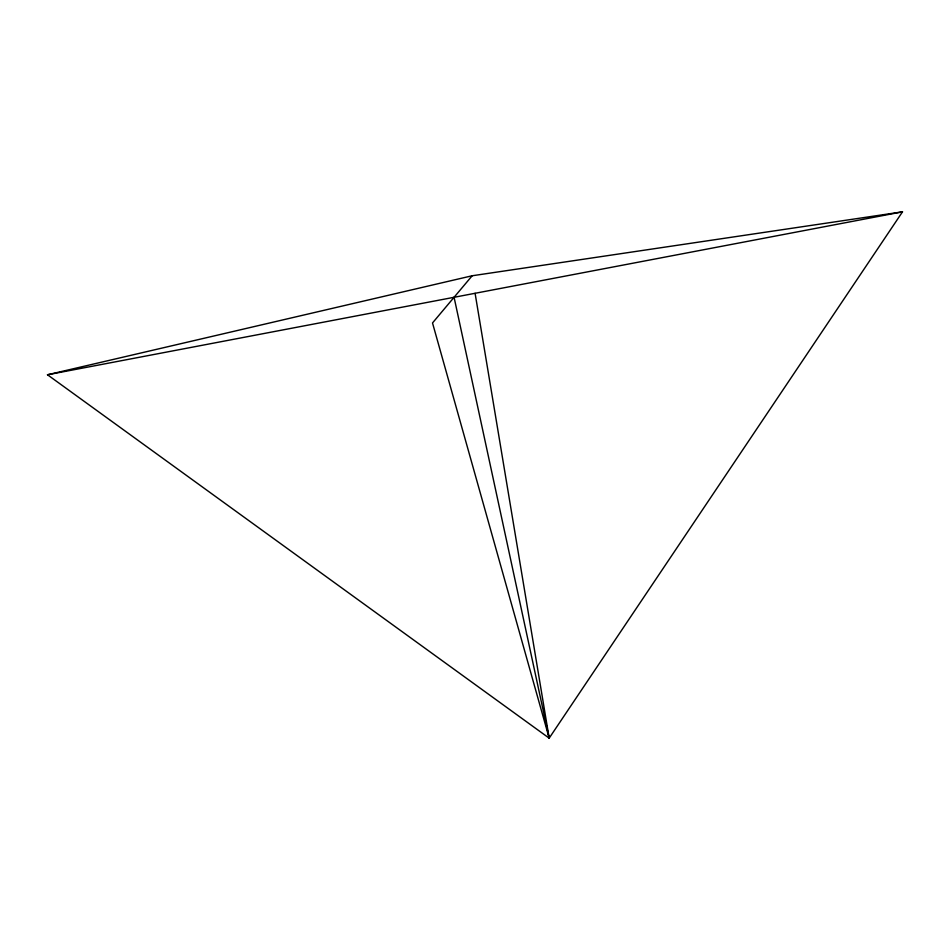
<?xml version="1.0" encoding="UTF-8"?>
<svg xmlns="http://www.w3.org/2000/svg" width="950" height="950" viewBox="0 0 950 950"><rect width="100%" height="100%" fill="white"/><g stroke="black" fill="none" stroke-linecap="round" stroke-linejoin="round"><path stroke-width="1.43" d="M472.174 275.761L432.511 322.952L549.183 738.162L902.5 211.838L472.174 275.761L47.5 374.775L549.183 738.162L475.095 293.324M47.5 374.775L902.5 211.838M454.076 297.291L549.183 738.162"/></g></svg>
